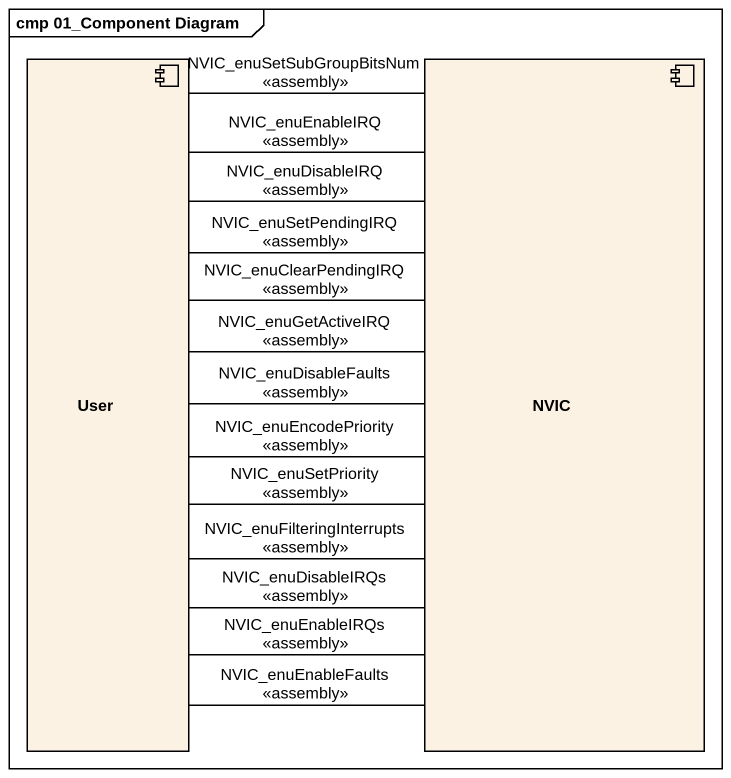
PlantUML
@startuml
mainframe cmp 01_Component Diagram
component User
component NVIC
User -right- NVIC : NVIC_enuEnableIRQ\n<<assembly>>
User -right- NVIC : NVIC_enuDisableIRQ\n<<assembly>>
User -right- NVIC : NVIC_enuSetPendingIRQ\n<<assembly>>
User -right- NVIC : NVIC_enuClearPendingIRQ\n<<assembly>>
User -right- NVIC : NVIC_enuSetPriority\n<<assembly>>
User -right- NVIC : NVIC_enuSetSubGroupBitsNum\n<<assembly>>
User -right- NVIC : NVIC_enuGetActiveIRQ\n<<assembly>>
User -right- NVIC : NVIC_enuEncodePriority\n<<assembly>>
User -right- NVIC : NVIC_enuFilteringInterrupts\n<<assembly>>
User -right- NVIC : NVIC_enuDisableIRQs\n<<assembly>>
User -right- NVIC : NVIC_enuEnableIRQs\n<<assembly>>
User -right- NVIC : NVIC_enuEnableFaults\n<<assembly>>
User -right- NVIC : NVIC_enuDisableFaults\n<<assembly>>
@enduml
